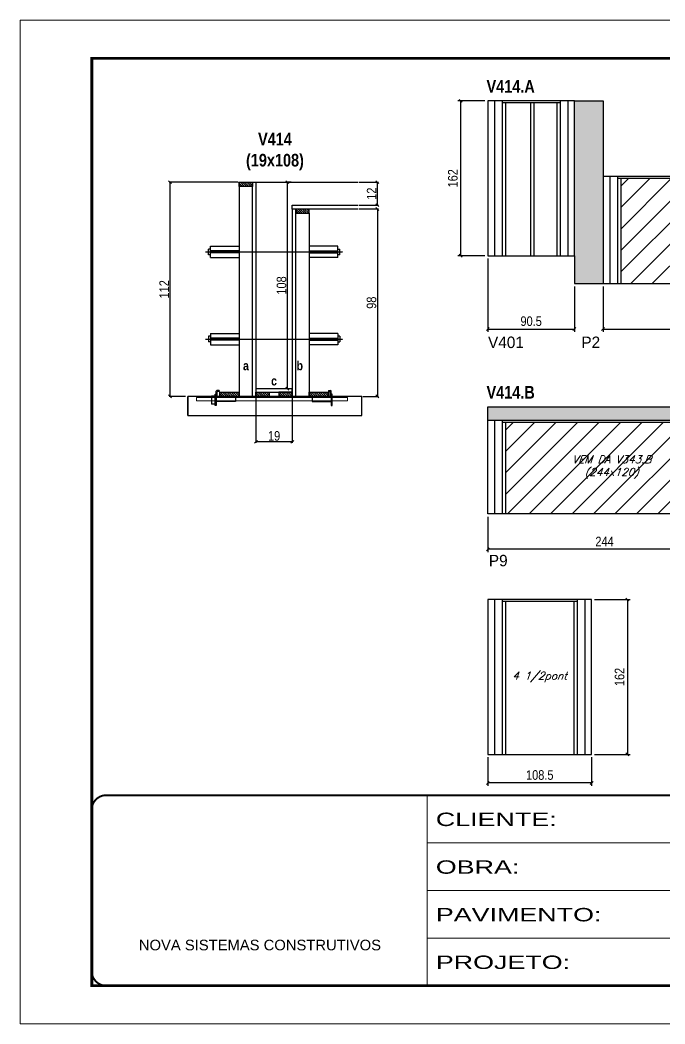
# Model space of a CAD drawing. Extents: x 13154 to 22413, y 1253 to 30260.
# Drawn here: x 13154 to 13829, y 23076 to 24126 of the extents above; entities that cross this region are included whole.
import ezdxf

# ---------------------------------------------------------------- set-up
doc = ezdxf.new("R2010")
doc.units = 0
for name, pattern in [('CONTINUO', [0]), ('DASHED', [0.75, 0.5, -0.25]), ('HIDDEN', [0.375, 0.25, -0.125])]:
    doc.linetypes.add(name, pattern=pattern)
for name, color, linetype in [('5', 5, 'Continuous'), ('barrote', 251, 'Continuous'), ('COTA', 241, 'Continuous'), ('detalhes', 4, 'Continuous'), ('NOMENCLATURA', 7, 'Continuous'), ('Painéis', 200, 'Continuous'), ('presilha', 1, 'Continuous'), ('SARR_2.2x10', 60, 'Continuous'), ('SARR_2.2x7', 40, 'Continuous'), ('SARR_3.5x7', 81, 'Continuous'), ('TENSOR', 3, 'Continuous'), ('texto', 7, 'Continuous')]:
    doc.layers.add(name, color=color, linetype=linetype)
for name, color, linetype, lineweight in [('CONCRETO', 251, 'Continuous', 25), ('Folhas', 255, 'Continuous', 9), ('Hachura', 251, 'Continuous', 9), ('SARRAFO DE PRESSAO', 251, 'DASHED', 9), ('SCO-___-LAJ', 2, 'Continuous', 0)]:
    doc.layers.add(name, color=color, linetype=linetype, lineweight=lineweight)
doc.styles.add('ARIAL', font='arial.ttf')
doc.styles.add('COTA TECNICA', font='techl___.ttf', dxfattribs={"height": 10})
doc.styles.add('COTA TECNICA 2X', font='techl___.ttf', dxfattribs={"height": 10})
doc.styles.add('Romans', font='romans.shx')
doc.styles.add('ROMAS860', font='ROMAS860.SHX')
doc.styles.add('TECNICA', font='techb___.ttf', dxfattribs={"height": 10})
doc.styles.add('Tecnologia', font='')
doc.styles.get('Tecnologia').set_extended_font_data('Forgotten Futurist')
doc.dimstyles.new('PAINEL', dxfattribs={"dimtxt": 10, "dimasz": 3, "dimexe": 3, "dimexo": 3, "dimgap": 3, "dimtad": 1, "dimdec": 1, "dimzin": 12, "dimdsep": 46, "dimtxsty": 'COTA TECNICA', "dimblk1": 'OBLIQUE', "dimblk2": 'OBLIQUE', "dimsah": 1, "dimcen": 0.9, "dimclrd": 4, "dimclre": 4, "dimclrt": 240, "dimadec": 1, "dimazin": 3, "dimtfac": 1, "dimtdec": 1, "dimtmove": 0, "dimatfit": 3, "dimfxl": 1, "dimtolj": 1, "dimtzin": 12, "dimarcsym": 0})
doc.dimstyles.new('SECAO', dxfattribs={"dimscale": 0.333333, "dimtxt": 5, "dimasz": 9, "dimexe": 3, "dimexo": 3, "dimgap": 3, "dimtad": 1, "dimdec": 1, "dimlfac": 0.5, "dimzin": 12, "dimdsep": 46, "dimtxsty": 'COTA TECNICA 2X', "dimblk1": 'OBLIQUE', "dimblk2": 'OBLIQUE', "dimsah": 1, "dimcen": 0.9, "dimclrd": 4, "dimclre": 4, "dimclrt": 240, "dimadec": 1, "dimazin": 3, "dimtfac": 1, "dimtdec": 1, "dimtmove": 0, "dimatfit": 3, "dimfxl": 1, "dimtolj": 1, "dimtzin": 12, "dimarcsym": 0})
pattern_1 = [(135, (46636.5241, -99779.4912), (-1.122532015, -1.122532015), [])]

# ---------------------------------------------------------------- blocks, each defined once
blk = doc.blocks.new('9999999999')
at = {"color": 30, "linetype": 'CONTINUO'}
for p, q in [((98564.6, 34230.2), (98564.6, 34429.4)), ((98564.6, 34379.6), (99584, 34379.6)), ((98564.6, 34329.8), (99488, 34329.8)), ((98564.6, 34280), (99488, 34280))]:
    blk.add_line(p, q, dxfattribs=at)
at = {"color": 30, "linetype": 'CONTINUO', "const_width": 2}
blk.add_lwpolyline([(99584, 34230.2), (99584, 34414.4, 0.414214), (99569, 34429.4), (98229, 34429.4, 0.414214), (98214, 34414.4), (98214, 34245.2, 0.414214), (98229, 34230.2), (99584, 34230.2)], format="xyb", dxfattribs=at)
at = {"layer": 'Folhas'}
blk.add_lwpolyline([(98139, 34190.2), (99624, 34190.2), (99624, 35240.2), (98139, 35240.2)], close=True, dxfattribs=at)
at = {"layer": 'Folhas', "color": 30, "const_width": 3}
blk.add_lwpolyline([(98214, 34230.2), (99584, 34230.2), (99584, 35200.2), (98214, 35200.2)], close=True, dxfattribs=at)
at = {"color": 7, "linetype": 'Continuous', "ltscale": 5, "style": 'ARIAL'}
blk.add_text('NOVA SISTEMAS CONSTRUTIVOS', height=11.059, dxfattribs=at).set_placement((98263.2, 34267.2))
at = {"layer": 'Folhas', "color": 7, "style": 'Tecnologia', "width": 1.5}
for s, p in [('CLIENTE:', (98573.7, 34397.2)), ('OBRA:', (98573.7, 34347.3)), ('PAVIMENTO:', (98573.7, 34297.5)), ('PROJETO:', (98573.7, 34247.7))]:
    blk.add_text(s, height=14, dxfattribs=at).set_placement(p)
blk = doc.blocks.new('_Oblique')
at = {"color": 0, "linetype": 'ByBlock', "lineweight": -2}
blk.add_line((-0.5, -0.5), (0.5, 0.5), dxfattribs=at)
blk = doc.blocks.new('*D1590')
at = {"layer": 'COTA', "color": 4, "lineweight": -2, "transparency": 16777216}
for p, q in [((13401, 23731.7), (13401, 23684.2)), ((13439, 23731.7), (13439, 23684.2)), ((13439, 23685.2), (13401, 23685.2))]:
    blk.add_line(p, q, dxfattribs=at)
at = {"layer": 'Defpoints', "color": 0, "transparency": 16777216}
for p in [(13401, 23732.7), (13439, 23732.7), (13401, 23685.2)]:
    blk.add_point(p, dxfattribs=at)
at = {"layer": 'COTA', "color": 4, "lineweight": -2, "transparency": 16777216, "xscale": 3, "yscale": 3, "zscale": 3, "rotation": 180}
blk.add_blockref('_Oblique', (13401, 23685.2), dxfattribs=at)
at = {"layer": 'COTA', "color": 4, "lineweight": -2, "transparency": 16777216, "xscale": 3, "yscale": 3, "zscale": 3}
blk.add_blockref('_Oblique', (13439, 23685.2), dxfattribs=at)
at = {"layer": 'COTA', "color": 240, "transparency": 16777216, "insert": (13420, 23691.3), "char_height": 10, "attachment_point": 5, "style": 'COTA TECNICA 2X'}
blk.add_mtext('\\A1;19', dxfattribs=at)
blk = doc.blocks.new('PRESILHA METÁLICA 1')
at = {"layer": 'presilha'}
for p, q in [((7.5, 10.6), (7.5, 19.9)), ((12, 21), (8.6, 21)), ((9, 11.6), (9, 18.9)), ((12, 19.5), (9.6, 19.5)), ((12, 21), (12, 19.5)), ((0, 13), (6, 13)), ((0, 13), (0, 0)), ((6, 0), (0, 0)), ((6, 15.5), (7.5, 15.5)), ((6, -2.5), (6, 15.5)), ((6, 13), (6, 0)), ((7.5, 15.5), (7.5, -2.5)), ((37.5, 4.1), (7.5, 4.1)), ((37.5, 11), (9.6, 11)), ((37.5, 11), (37.5, 4.1)), ((7.5, -2.5), (6, -2.5))]:
    blk.add_line(p, q, dxfattribs=at)
for centre, radius, start, end in [((8.6, 19.9), 1.14, 90, 180), ((9.6, 18.9), 0.57, 90, 180), ((9.6, 11.6), 0.57, 180, 270)]:
    blk.add_arc(centre, radius, start, end, dxfattribs=at)
blk = doc.blocks.new('PRESILHA METÁLICA 2')
at = {"layer": 'presilha'}
for p, q in [((-5.2, 23.5), (-5.2, 22)), ((-5.2, 23.5), (-1.9, 23.5)), ((-5.2, 22), (-2.8, 22)), ((-2.2, 14.1), (-2.2, 21.4)), ((0.8, 18), (-0.8, 18)), ((-0.8, 18), (-0.8, 0)), ((-0.8, 14.6), (-0.8, 22.4)), ((0.8, 0), (0.8, 18)), ((-30.8, 13.5), (-30.8, 6.6)), ((-30.8, 13.5), (-2.8, 13.5)), ((-30.8, 6.6), (-0.8, 6.6)), ((-0.8, 0), (0.8, 0))]:
    blk.add_line(p, q, dxfattribs=at)
for centre, radius, start, end in [((-2.8, 21.4), 0.57, 0, 90), ((-1.9, 22.4), 1.14, 0, 90), ((-2.8, 14.1), 0.57, 270, 0)]:
    blk.add_arc(centre, radius, start, end, dxfattribs=at)
blk = doc.blocks.new('*D1591')
at = {"layer": 'COTA', "color": 4, "lineweight": -2, "transparency": 16777216}
for p, q in [((13508.7, 23928.7), (13529, 23928.7)), ((13528, 23928.7), (13528, 23732.7)), ((13512.8, 23732.7), (13529, 23732.7))]:
    blk.add_line(p, q, dxfattribs=at)
at = {"layer": 'Defpoints', "color": 0, "transparency": 16777216}
for p in [(13507.7, 23928.7), (13511.8, 23732.7), (13528, 23732.7)]:
    blk.add_point(p, dxfattribs=at)
at = {"layer": 'COTA', "color": 4, "lineweight": -2, "transparency": 16777216, "xscale": 3, "yscale": 3, "zscale": 3}
for p, rotation in [((13528, 23928.7), 90), ((13528, 23732.7), 270)]:
    blk.add_blockref('_Oblique', p, dxfattribs=dict(at, rotation=rotation))
at = {"layer": 'COTA', "color": 240, "transparency": 16777216, "insert": (13521.9, 23830.7), "char_height": 10, "attachment_point": 5, "rotation": 90, "style": 'COTA TECNICA 2X'}
blk.add_mtext('\\A1;98', dxfattribs=at)
blk = doc.blocks.new('*D1592')
at = {"layer": 'COTA', "color": 4, "lineweight": -2, "transparency": 16777216}
for p, q in [((13508.7, 23956.7), (13529, 23956.7)), ((13528, 23932.7), (13528, 23956.7)), ((13508.7, 23932.7), (13529, 23932.7))]:
    blk.add_line(p, q, dxfattribs=at)
at = {"layer": 'Defpoints', "color": 0, "transparency": 16777216}
for p in [(13507.7, 23956.7), (13528, 23956.7), (13507.7, 23932.7)]:
    blk.add_point(p, dxfattribs=at)
at = {"layer": 'COTA', "color": 4, "lineweight": -2, "transparency": 16777216, "xscale": 3, "yscale": 3, "zscale": 3}
for p, rotation in [((13528, 23956.7), 90), ((13528, 23932.7), 270)]:
    blk.add_blockref('_Oblique', p, dxfattribs=dict(at, rotation=rotation))
at = {"layer": 'COTA', "color": 240, "transparency": 16777216, "insert": (13522, 23944.7), "char_height": 10, "attachment_point": 5, "rotation": 90, "style": 'COTA TECNICA 2X'}
blk.add_mtext('\\A1;12', dxfattribs=at)
blk = doc.blocks.new('*D1593')
at = {"layer": 'COTA', "color": 4, "lineweight": -2, "transparency": 16777216}
for p, q in [((13382.4, 23956.7), (13310.1, 23956.7)), ((13311.1, 23956.7), (13311.1, 23732.7)), ((13327.2, 23732.7), (13310.1, 23732.7))]:
    blk.add_line(p, q, dxfattribs=at)
at = {"layer": 'Defpoints', "color": 0, "transparency": 16777216}
for p in [(13383.4, 23956.7), (13311.1, 23732.7), (13328.2, 23732.7)]:
    blk.add_point(p, dxfattribs=at)
at = {"layer": 'COTA', "color": 4, "lineweight": -2, "transparency": 16777216, "xscale": 3, "yscale": 3, "zscale": 3}
for p, rotation in [((13311.1, 23956.7), 90), ((13311.1, 23732.7), 270)]:
    blk.add_blockref('_Oblique', p, dxfattribs=dict(at, rotation=rotation))
at = {"layer": 'COTA', "color": 240, "transparency": 16777216, "insert": (13305, 23844.7), "char_height": 10, "attachment_point": 5, "rotation": 90, "style": 'COTA TECNICA 2X'}
blk.add_mtext('\\A1;112', dxfattribs=at)
blk = doc.blocks.new('*D1594')
at = {"layer": 'COTA', "color": 4, "lineweight": -2, "transparency": 16777216}
for p, q in [((13438, 23956.7), (13432.9, 23956.7)), ((13433.9, 23740.7), (13433.9, 23956.7)), ((13438, 23740.7), (13432.9, 23740.7))]:
    blk.add_line(p, q, dxfattribs=at)
at = {"layer": 'Defpoints', "color": 0, "transparency": 16777216}
for p in [(13433.9, 23956.7), (13439, 23956.7), (13439, 23740.7)]:
    blk.add_point(p, dxfattribs=at)
at = {"layer": 'COTA', "color": 4, "lineweight": -2, "transparency": 16777216, "xscale": 3, "yscale": 3, "zscale": 3}
for p, rotation in [((13433.9, 23956.7), 90), ((13433.9, 23740.7), 270)]:
    blk.add_blockref('_Oblique', p, dxfattribs=dict(at, rotation=rotation))
at = {"layer": 'COTA', "color": 240, "transparency": 16777216, "insert": (13427.8, 23848.7), "char_height": 10, "attachment_point": 5, "rotation": 90, "style": 'COTA TECNICA 2X'}
blk.add_mtext('\\A1;108', dxfattribs=at)
blk = doc.blocks.new('*D1595')
at = {"layer": 'COTA', "color": 4, "lineweight": -2, "transparency": 16777216}
for p, q in [((13643.5, 23876.8), (13643.5, 23800.1)), ((13734, 23847.8), (13734, 23800.1)), ((13643.5, 23803.1), (13734, 23803.1))]:
    blk.add_line(p, q, dxfattribs=at)
at = {"layer": 'Defpoints', "color": 0, "transparency": 16777216}
for p in [(13643.5, 23879.8), (13734, 23850.8), (13734, 23803.1)]:
    blk.add_point(p, dxfattribs=at)
at = {"layer": 'COTA', "color": 4, "lineweight": -2, "transparency": 16777216, "xscale": 3, "yscale": 3, "zscale": 3, "rotation": 180}
blk.add_blockref('_Oblique', (13643.5, 23803.1), dxfattribs=at)
at = {"layer": 'COTA', "color": 4, "lineweight": -2, "transparency": 16777216, "xscale": 3, "yscale": 3, "zscale": 3}
blk.add_blockref('_Oblique', (13734, 23803.1), dxfattribs=at)
at = {"layer": 'COTA', "color": 240, "transparency": 16777216, "insert": (13688.8, 23811.3), "char_height": 10, "attachment_point": 5, "style": 'COTA TECNICA'}
blk.add_mtext('\\A1;90.5', dxfattribs=at)
blk = doc.blocks.new('*D1596')
at = {"layer": 'COTA', "color": 4, "lineweight": -2, "transparency": 16777216}
for p, q in [((13640.5, 24041.8), (13612, 24041.8)), ((13615, 24041.8), (13615, 23879.8)), ((13640.5, 23879.8), (13612, 23879.8))]:
    blk.add_line(p, q, dxfattribs=at)
at = {"layer": 'Defpoints', "color": 0, "transparency": 16777216}
for p in [(13643.5, 24041.8), (13615, 23879.8), (13643.5, 23879.8)]:
    blk.add_point(p, dxfattribs=at)
at = {"layer": 'COTA', "color": 4, "lineweight": -2, "transparency": 16777216, "xscale": 3, "yscale": 3, "zscale": 3}
for p, rotation in [((13615, 24041.8), 90), ((13615, 23879.8), 270)]:
    blk.add_blockref('_Oblique', p, dxfattribs=dict(at, rotation=rotation))
at = {"layer": 'COTA', "color": 240, "transparency": 16777216, "insert": (13606.9, 23960.8), "char_height": 10, "attachment_point": 5, "rotation": 90, "style": 'COTA TECNICA'}
blk.add_mtext('\\A1;162', dxfattribs=at)
blk = doc.blocks.new('*D1597')
at = {"layer": 'COTA', "color": 4, "linetype": 'ByBlock', "lineweight": -2, "transparency": 16777216}
for p, q in [((13764, 23847.8), (13764, 23800.1)), ((13998, 23847.8), (13998, 23800.1)), ((13764, 23803.1), (13998, 23803.1))]:
    blk.add_line(p, q, dxfattribs=at)
at = {"layer": 'Defpoints', "color": 0, "linetype": 'ByBlock', "transparency": 16777216}
for p in [(13764, 23850.8), (13998, 23850.8), (13998, 23803.1)]:
    blk.add_point(p, dxfattribs=at)
at = {"layer": 'COTA', "color": 4, "linetype": 'ByBlock', "lineweight": -2, "transparency": 16777216, "xscale": 3, "yscale": 3, "zscale": 3, "rotation": 180}
blk.add_blockref('_Oblique', (13764, 23803.1), dxfattribs=at)
at = {"layer": 'COTA', "color": 4, "linetype": 'ByBlock', "lineweight": -2, "transparency": 16777216, "xscale": 3, "yscale": 3, "zscale": 3}
blk.add_blockref('_Oblique', (13998, 23803.1), dxfattribs=at)
at = {"layer": 'COTA', "color": 240, "linetype": 'ByBlock', "transparency": 16777216, "insert": (13881, 23811.4), "char_height": 10, "attachment_point": 5, "style": 'COTA TECNICA'}
blk.add_mtext('\\A1;234', dxfattribs=at)
blk = doc.blocks.new('*D1609')
at = {"layer": 'COTA', "color": 4, "linetype": 'ByBlock', "lineweight": -2, "transparency": 16777216}
for p, q in [((13643.5, 23606.8), (13643.5, 23569.8)), ((13887.5, 23606.8), (13887.5, 23569.8)), ((13887.5, 23572.8), (13643.5, 23572.8))]:
    blk.add_line(p, q, dxfattribs=at)
at = {"layer": 'Defpoints', "color": 0, "linetype": 'ByBlock', "transparency": 16777216}
for p in [(13643.5, 23609.8), (13887.5, 23609.8), (13643.5, 23572.8)]:
    blk.add_point(p, dxfattribs=at)
at = {"layer": 'COTA', "color": 4, "linetype": 'ByBlock', "lineweight": -2, "transparency": 16777216, "xscale": 3, "yscale": 3, "zscale": 3, "rotation": 180}
blk.add_blockref('_Oblique', (13643.5, 23572.8), dxfattribs=at)
at = {"layer": 'COTA', "color": 4, "linetype": 'ByBlock', "lineweight": -2, "transparency": 16777216, "xscale": 3, "yscale": 3, "zscale": 3}
blk.add_blockref('_Oblique', (13887.5, 23572.8), dxfattribs=at)
at = {"layer": 'COTA', "color": 240, "linetype": 'ByBlock', "transparency": 16777216, "insert": (13765.5, 23580.9), "char_height": 10, "attachment_point": 5, "style": 'COTA TECNICA'}
blk.add_mtext('\\A1;244', dxfattribs=at)
blk = doc.blocks.new('*D1614')
at = {"layer": 'COTA', "color": 4, "lineweight": -2, "transparency": 16777216}
for p, q in [((13755, 23520.2), (13792.4, 23520.2)), ((13789.4, 23520.2), (13789.4, 23358.2)), ((13755, 23358.2), (13792.4, 23358.2))]:
    blk.add_line(p, q, dxfattribs=at)
at = {"layer": 'Defpoints', "color": 0, "transparency": 16777216}
for p in [(13752, 23520.2), (13752, 23358.2), (13789.4, 23358.2)]:
    blk.add_point(p, dxfattribs=at)
at = {"layer": 'COTA', "color": 4, "lineweight": -2, "transparency": 16777216, "xscale": 3, "yscale": 3, "zscale": 3}
for p, rotation in [((13789.4, 23520.2), 90), ((13789.4, 23358.2), 270)]:
    blk.add_blockref('_Oblique', p, dxfattribs=dict(at, rotation=rotation))
at = {"layer": 'COTA', "color": 240, "transparency": 16777216, "insert": (13781.3, 23439.2), "char_height": 10, "attachment_point": 5, "rotation": 90, "style": 'COTA TECNICA'}
blk.add_mtext('\\A1;162', dxfattribs=at)
blk = doc.blocks.new('*D1615')
at = {"layer": 'COTA', "color": 4, "lineweight": -2, "transparency": 16777216}
for p, q in [((13643.5, 23355.2), (13643.5, 23325.4)), ((13752, 23355.2), (13752, 23325.4)), ((13752, 23328.4), (13643.5, 23328.4))]:
    blk.add_line(p, q, dxfattribs=at)
at = {"layer": 'Defpoints', "color": 0, "transparency": 16777216}
for p in [(13643.5, 23358.2), (13752, 23358.2), (13643.5, 23328.4)]:
    blk.add_point(p, dxfattribs=at)
at = {"layer": 'COTA', "color": 4, "lineweight": -2, "transparency": 16777216, "xscale": 3, "yscale": 3, "zscale": 3, "rotation": 180}
blk.add_blockref('_Oblique', (13643.5, 23328.4), dxfattribs=at)
at = {"layer": 'COTA', "color": 4, "lineweight": -2, "transparency": 16777216, "xscale": 3, "yscale": 3, "zscale": 3}
blk.add_blockref('_Oblique', (13752, 23328.4), dxfattribs=at)
at = {"layer": 'COTA', "color": 240, "transparency": 16777216, "insert": (13697.8, 23336.6), "char_height": 10, "attachment_point": 5, "style": 'COTA TECNICA'}
blk.add_mtext('\\A1;108.5', dxfattribs=at)

msp = doc.modelspace()

# ---------------------------------------------------------------- hatches: boundary and pattern name
at = {"layer": 'COTA'}
h = msp.add_hatch(dxfattribs=at)
h.set_pattern_fill('AR-CONC', color=256, scale=0.03)
h.set_pattern_definition([(50, (-24.0336, 36.03), (5.4655401, -0.4781726), [0.5715, -6.2865]), (355, (-24.0336, 36.03), (-1.0573026, 5.7317054), [0.4572, -5.0292175]), (100.451445, (-23.578, 35.99), (4.4082374, 5.2535326), [0.4857003, -5.3427073]), (46.1842, (-24.0336, 37.554), (8.1323712, -1.2612698), [0.85725, -9.42975]), (96.635558, (-23.356, 37.449), (7.122124, 7.4227837), [0.7285507, -8.0140682]), (351.18415, (-24.034, 37.554), (7.122124, 7.4227837), [0.685799, -7.543792]), (21, (-23.2716, 37.173), (4.54843174, -3.06795595), [0.5715, -6.2865]), (326, (-23.2716, 37.173), (1.8540609, 5.525639), [0.4572, -5.0292]), (71.451445, (-22.8925, 36.917), (6.4024926, 2.4576831), [0.4857003, -5.3426981]), (37.5, (-24.0336, 36.0299), (0.0926581, 2.53665117), [0, -4.96824, 0, -5.1054, 0, -5.04825]), (7.5, (-24.0336, 36.0299), (2.00458988, 3.00541724), [0, -2.91084, 0, -4.85394, 0, -1.92405]), (327.5, (-25.7328, 36.0299), (4.06771786, -0.17186232), [0, -1.905, 0, -5.9436, 0, -7.8867]), (317.5, (-26.495, 36.03), (4.44387544, 0.76279473), [0, -2.4765, 0, -3.94716, 0, -5.6007])])
h.paths.add_polyline_path([(13734.02, 23879.8), (13734.02, 23850.8), (13764.02, 23850.8), (13764.02, 23962.8), (13764.02, 24041.8), (13734.02, 24041.8)])
h = msp.add_hatch(dxfattribs=at)
h.set_pattern_fill('AR-CONC', color=256, scale=0.03)
h.set_pattern_definition([(50, (-24.0336, 60.0498), (5.4655401, -0.4781726), [0.5715, -6.2865]), (355, (-24.0336, 60.05), (-1.0573026, 5.7317054), [0.4572, -5.0292175]), (100.451445, (-23.578, 60.01), (4.4082374, 5.2535326), [0.4857003, -5.3427073]), (46.1842, (-24.0336, 61.574), (8.1323712, -1.2612698), [0.85725, -9.42975]), (96.635558, (-23.356, 61.469), (7.122124, 7.4227837), [0.7285507, -8.0140682]), (351.18415, (-24.034, 61.574), (7.122124, 7.4227837), [0.685799, -7.543792]), (21, (-23.2716, 61.1928), (4.54843174, -3.06795595), [0.5715, -6.2865]), (326, (-23.2716, 61.193), (1.8540609, 5.525639), [0.4572, -5.0292]), (71.451445, (-22.8925, 60.937), (6.4024926, 2.4576831), [0.4857003, -5.3426981]), (37.5, (-24.0336, 60.0498), (0.0926581, 2.53665117), [0, -4.96824, 0, -5.1054, 0, -5.04825]), (7.5, (-24.0336, 60.0498), (2.00458988, 3.00541724), [0, -2.91084, 0, -4.85394, 0, -1.92405]), (327.5, (-25.7328, 60.0498), (4.06771786, -0.17186232), [0, -1.905, 0, -5.9436, 0, -7.8867]), (317.5, (-26.495, 60.0498), (4.44387544, 0.76279473), [0, -2.4765, 0, -3.94716, 0, -5.6007])])
h.paths.add_polyline_path([(14343.52, 23638.83), (14361.52, 23638.83), (14361.52, 23721.83), (13643.52, 23721.83), (13643.52, 23707.83), (14343.52, 23707.83)])
at = {"layer": 'Hachura', "linetype": 'ByBlock'}
h = msp.add_hatch(dxfattribs=at)
h.set_pattern_fill('ANSI31', color=256, scale=5)
h.paths.add_polyline_path([(13976.52, 23850.8), (13976.52, 23960.6), (13782.52, 23960.6), (13782.52, 23850.8)])
h.paths.add_polyline_path([(14206.52, 23850.8), (14206.52, 23960.6), (14001.52, 23960.6), (14001.52, 23850.8)])
h.paths.add_polyline_path([(14425.52, 23850.8), (14425.52, 23960.6), (14231.52, 23960.6), (14231.52, 23850.8)])
h.paths.add_polyline_path([(14340.02, 23609.83), (14340.02, 23705.63), (14135.02, 23705.63), (14135.02, 23609.83)])
h.paths.add_polyline_path([(14128.02, 23705.63), (13891.02, 23705.63), (13891.02, 23609.83), (14128.02, 23609.83)])
h.paths.add_polyline_path([(13662.02, 23705.63), (13662.02, 23609.83), (13884.02, 23609.83), (13884.02, 23705.63)])
at = {"layer": 'SARR_2.2x10'}
h = msp.add_hatch(dxfattribs=at)
h.set_pattern_fill('ANSI31', color=256, scale=0.5, angle=90)
h.set_pattern_definition([(135, (46556.9241, -99779.4912), (-1.122532015, -1.122532015), [])])
h.paths.add_polyline_path([(13363.39, 23737.08), (13363.39, 23732.68), (13383.39, 23732.68), (13383.39, 23737.08)])
h = msp.add_hatch(dxfattribs=at)
h.set_pattern_fill('ANSI31', color=256, scale=0.5, angle=90)
h.set_pattern_definition([(135, (46650.1241, -99779.4912), (-1.122532015, -1.122532015), [])])
h.paths.add_polyline_path([(13456.59, 23737.08), (13456.59, 23732.68), (13476.59, 23732.68), (13476.59, 23737.08)])
at = {"layer": 'SARR_2.2x7'}
h = msp.add_hatch(dxfattribs=at)
h.set_pattern_fill('ANSI31', color=256, scale=0.5, angle=90)
h.set_pattern_definition([(135, (46550.9241, -99559.8912), (-1.122532015, -1.122532015), [])])
h.paths.add_polyline_path([(13397.39, 23956.68), (13397.39, 23952.28), (13383.39, 23952.28), (13383.39, 23956.68)])
h = msp.add_hatch(dxfattribs=at)
h.set_pattern_fill('ANSI31', color=256, scale=0.5, angle=90)
h.set_pattern_definition([(135, (46570.9241, -99587.8912), (-1.122532015, -1.122532015), [])])
h.paths.add_polyline_path([(13442.59, 23928.68), (13442.59, 23924.28), (13456.59, 23924.28), (13456.59, 23928.68)])
h = msp.add_hatch(dxfattribs=at)
h.set_pattern_fill('ANSI31', color=256, scale=0.5, angle=90)
h.set_pattern_definition(pattern_1)
h.paths.add_polyline_path([(13414.99, 23732.68), (13414.99, 23737.08), (13400.99, 23737.08), (13400.99, 23732.68)])
h = msp.add_hatch(dxfattribs=at)
h.set_pattern_fill('ANSI31', color=256, scale=0.5, angle=90)
h.set_pattern_definition(pattern_1)
h.paths.add_polyline_path([(13424.99, 23737.08), (13424.99, 23732.68), (13438.99, 23732.68), (13438.99, 23737.08)])

# ---------------------------------------------------------------- linework, layer by layer
at = {"ltscale": 3}
for p, q in [((13353.39, 23877.83), (13353.39, 23889.83)), ((13353.39, 23889.83), (13383.39, 23889.83)), ((13486.59, 23889.83), (13456.59, 23889.83)), ((13486.59, 23877.83), (13486.59, 23889.83)), ((13351.39, 23880.83), (13351.39, 23886.83)), ((13353.39, 23886.83), (13351.39, 23886.83)), ((13353.39, 23880.83), (13351.39, 23880.83)), ((13383.39, 23884.83), (13353.39, 23884.83)), ((13383.39, 23882.83), (13353.39, 23882.83)), ((13353.39, 23877.83), (13383.39, 23877.83)), ((13456.59, 23884.83), (13486.59, 23884.83)), ((13456.59, 23882.83), (13486.59, 23882.83)), ((13486.59, 23877.83), (13456.59, 23877.83)), ((13486.59, 23886.83), (13488.59, 23886.83)), ((13488.59, 23880.83), (13486.59, 23880.83)), ((13488.59, 23880.83), (13488.59, 23886.83)), ((13351.39, 23795.6), (13351.39, 23789.6)), ((13353.39, 23795.6), (13351.39, 23795.6)), ((13353.39, 23798.6), (13353.39, 23786.6)), ((13353.39, 23798.6), (13383.39, 23798.6)), ((13383.39, 23793.6), (13353.39, 23793.6)), ((13486.59, 23798.6), (13456.59, 23798.6)), ((13456.59, 23793.6), (13486.59, 23793.6)), ((13486.59, 23798.6), (13486.59, 23786.6)), ((13488.59, 23795.6), (13486.59, 23795.6)), ((13488.59, 23795.6), (13488.59, 23789.6)), ((13353.39, 23789.6), (13351.39, 23789.6)), ((13383.39, 23791.6), (13353.39, 23791.6)), ((13353.39, 23786.6), (13383.39, 23786.6)), ((13456.59, 23791.6), (13486.59, 23791.6)), ((13486.59, 23786.6), (13456.59, 23786.6)), ((13486.59, 23789.6), (13488.59, 23789.6))]:
    msp.add_line(p, q, dxfattribs=at)
at = {"layer": 'barrote'}
msp.add_lwpolyline([(13329.93, 23712.68), (13511.85, 23712.68), (13511.85, 23732.68), (13329.93, 23732.68)], close=True, dxfattribs=at)
at = {"layer": 'CONCRETO', "linetype": 'Continuous'}
msp.add_line((13400.99, 23956.68), (13507.68, 23956.68), dxfattribs=at)
at = {"layer": 'COTA'}
for p, q in [((13734.02, 24041.8), (13764.02, 24041.8)), ((13764.02, 24041.8), (13764.02, 23962.8)), ((13734.02, 23879.8), (13734.02, 23850.8)), ((13734.02, 23850.8), (13764.02, 23850.8))]:
    msp.add_line(p, q, dxfattribs=at)
at = {"layer": 'COTA', "linetype": 'ByBlock'}
for p, q in [((13643.52, 23707.83), (13643.52, 23721.83)), ((13643.52, 23721.83), (14361.52, 23721.83))]:
    msp.add_line(p, q, dxfattribs=at)
at = {"layer": 'detalhes', "color": 250}
msp.add_line((13329.93, 23712.68), (13329.93, 23732.68), dxfattribs=at)
at = {"layer": 'Painéis', "linetype": 'Continuous'}
for p, q in [((13734.02, 24041.8), (13643.52, 24041.8)), ((13643.52, 24041.8), (13643.52, 23879.8)), ((13734.02, 23879.8), (13734.02, 24041.8)), ((13764.02, 23962.8), (13764.02, 23850.8)), ((13980.02, 23962.8), (13764.02, 23962.8)), ((13643.52, 23879.8), (13734.02, 23879.8)), ((13764.02, 23850.8), (13980.02, 23850.8)), ((13643.52, 23609.83), (13643.52, 23707.83)), ((13643.52, 23707.83), (14343.52, 23707.83)), ((14361.52, 23609.83), (13643.52, 23609.83)), ((13752.02, 23520.19), (13643.52, 23520.19)), ((13643.52, 23520.19), (13643.52, 23358.19)), ((13752.02, 23358.19), (13752.02, 23520.19)), ((13643.52, 23358.19), (13752.02, 23358.19))]:
    msp.add_line(p, q, dxfattribs=at)
for points in [[(13397.39, 23732.68), (13397.39, 23956.68), (13400.99, 23956.68), (13400.99, 23732.68)], [(13442.59, 23732.68), (13442.59, 23928.68), (13438.99, 23928.68), (13438.99, 23732.68)], [(13438.99, 23740.68), (13400.99, 23740.68), (13400.99, 23737.08), (13438.99, 23737.08)]]:
    msp.add_lwpolyline(points, close=True, dxfattribs=at)
at = {"layer": 'Painéis', "linetype": 'Continuous', "elevation": 0}
msp.add_lwpolyline([(13507.68, 23928.68), (13438.99, 23928.68), (13438.99, 23932.68), (13507.68, 23932.68)], dxfattribs=at)
at = {"layer": 'SARR_2.2x10'}
for points in [[(13363.39, 23737.08), (13383.39, 23737.08), (13383.39, 23732.68), (13363.39, 23732.68)], [(13456.59, 23737.08), (13476.59, 23737.08), (13476.59, 23732.68), (13456.59, 23732.68)]]:
    msp.add_lwpolyline(points, close=True, dxfattribs=at)
at = {"layer": 'SARR_2.2x7', "linetype": 'Continuous'}
for p, q in [((13650.52, 24041.8), (13650.52, 23879.8)), ((13719.02, 24039.6), (13658.52, 24039.6)), ((13727.02, 24041.8), (13727.02, 23879.8)), ((13771.02, 23962.8), (13771.02, 23850.8)), ((13980.02, 23960.6), (13779.02, 23960.6)), ((13650.52, 23707.83), (13650.52, 23609.83)), ((13658.52, 23705.63), (13887.52, 23705.63)), ((13650.52, 23520.19), (13650.52, 23358.19)), ((13745.02, 23520.19), (13745.02, 23358.19)), ((13737.02, 23517.99), (13658.52, 23517.99))]:
    msp.add_line(p, q, dxfattribs=at)
at = {"layer": 'SARR_2.2x7', "elevation": 0}
for points in [[(13383.39, 23956.68), (13397.39, 23956.68), (13397.39, 23952.28), (13383.39, 23952.28)], [(13456.59, 23928.68), (13442.59, 23928.68), (13442.59, 23924.28), (13456.59, 23924.28)]]:
    msp.add_lwpolyline(points, close=True, dxfattribs=at)
at = {"layer": 'SARR_2.2x7'}
for points in [[(13400.99, 23737.08), (13414.99, 23737.08), (13414.99, 23732.68), (13400.99, 23732.68)], [(13438.99, 23737.08), (13424.99, 23737.08), (13424.99, 23732.68), (13438.99, 23732.68)]]:
    msp.add_lwpolyline(points, close=True, dxfattribs=at)
at = {"layer": 'SARR_3.5x7'}
for p, q in [((13658.52, 24041.8), (13658.52, 23879.8)), ((13662.02, 24039.6), (13662.02, 23879.8)), ((13688.2, 24039.6), (13688.2, 23879.8)), ((13691.7, 24039.6), (13691.7, 23879.8)), ((13715.52, 24039.6), (13715.52, 23879.8)), ((13719.02, 24041.8), (13719.02, 23879.8)), ((13779.02, 23962.8), (13779.02, 23850.8)), ((13782.52, 23960.6), (13782.52, 23850.8)), ((13658.52, 23707.83), (13658.52, 23609.83)), ((13662.02, 23705.63), (13662.02, 23609.83)), ((13658.52, 23520.19), (13658.52, 23358.19)), ((13737.02, 23520.19), (13737.02, 23358.19)), ((13662.02, 23517.99), (13662.02, 23358.19)), ((13733.52, 23517.99), (13733.52, 23358.19))]:
    msp.add_line(p, q, dxfattribs=at)
for points in [[(13397.39, 23952.28), (13383.39, 23952.28), (13383.39, 23732.68), (13397.39, 23732.68)], [(13442.59, 23924.28), (13456.59, 23924.28), (13456.59, 23732.68), (13442.59, 23732.68)]]:
    msp.add_lwpolyline(points, close=True, dxfattribs=at)
at = {"layer": 'SCO-___-LAJ', "color": 1}
msp.add_lwpolyline([(13338.93, 23731.35), (13496.72, 23731.35), (13496.72, 23728.15), (13338.93, 23728.15)], close=True, dxfattribs=at)
at = {"layer": 'TENSOR', "linetype": 'HIDDEN', "ltscale": 0.5}
for p, q in [((13348.39, 23883.83), (13491.89, 23883.83)), ((13348.39, 23792.6), (13491.89, 23792.6))]:
    msp.add_line(p, q, dxfattribs=at)

# ---------------------------------------------------------------- block references
at = {"layer": 'presilha', "xscale": 0.6666666666666666, "yscale": 0.6666666666666666, "zscale": 0.6666666666666666}
for name, p in [('PRESILHA METÁLICA 1', (13354.52, 23724.71)), ('PRESILHA METÁLICA 2', (13480.26, 23723.05))]:
    msp.add_blockref(name, p, dxfattribs=at)
at = {"layer": 'SARRAFO DE PRESSAO', "color": 6, "linetype": 'ByBlock'}
msp.add_blockref('9999999999', (-84984.6, -11113.91), dxfattribs=at)

# ---------------------------------------------------------------- texts
at = {"layer": '5', "linetype": 'Continuous', "style": 'ROMAS860'}
for s, p in [('V401', (13643.7, 23783.25)), ('P2', (13741.3, 23783.25)), ('P9', (13644.56, 23554.94))]:
    msp.add_text(s, height=12, rotation=359.99996, dxfattribs=at).set_placement(p)
at = {"layer": 'detalhes', "style": 'TECNICA'}
for s, p in [('a', (13387.51, 23760.01)), ('b', (13443.49, 23760)), ('c', (13416.85, 23744.15))]:
    msp.add_text(s, height=9.6, dxfattribs=at).set_placement(p)
at = {"layer": 'NOMENCLATURA', "style": 'TECNICA'}
for s, p in [('V414.A', (13642.14, 24050.32)), ('V414.B', (13642.14, 23730.35))]:
    msp.add_text(s, height=13.2, dxfattribs=at).set_placement(p)
at = {"layer": 'NOMENCLATURA', "insert": (13420.89, 24008.37), "char_height": 13.2, "attachment_point": 2, "style": 'TECNICA'}
msp.add_mtext_dynamic_manual_height_columns('V414\\P(19x108)', width=300.2766, gutter_width=1, heights=[0], dxfattribs=at)
at = {"layer": 'texto', "color": 2, "char_height": 8, "attachment_point": 5, "style": 'Romans'}
for s, insert in [('{\\Q19;\\C256;VEM DA V343.B^J(244x120)}', (13773.02, 23658.83)), ('{\\Q19;\\C256;4 1/2pont}', (13697.77, 23439.19))]:
    msp.add_mtext(s, dxfattribs=dict(at, insert=insert))

# ---------------------------------------------------------------- dimensions: what is measured, and where the dimension line sits
at = {"layer": 'COTA'}
for base, p1, p2, dimstyle, picture, middle in [((13615.02, 23879.8), (13643.52, 24041.8), (13643.52, 23879.8), 'PAINEL', '*D1596', (13606.92, 23960.8)), ((13311.07, 23732.68, 0), (13383.39, 23956.68), (13328.17, 23732.68, 0), 'SECAO', '*D1593', (13305.01, 23844.68, 0)), ((13433.91, 23956.68), (13438.99, 23740.68), (13438.99, 23956.68), 'SECAO', '*D1594', (13427.79, 23848.68)), ((13528.03, 23956.68), (13507.68, 23932.68), (13507.68, 23956.68), 'SECAO', '*D1592', (13521.97, 23944.68)), ((13528.03, 23732.68, 0), (13507.68, 23928.68), (13511.8, 23732.68, 0), 'SECAO', '*D1591', (13521.93, 23830.68, 0)), ((13789.44, 23358.19), (13752.02, 23520.19), (13752.02, 23358.19), 'PAINEL', '*D1614', (13781.34, 23439.19))]:
    dim = msp.add_linear_dim(base=base, p1=p1, p2=p2, angle=90, dimstyle=dimstyle, dxfattribs=at)
    dim.commit()
    dim.dimension.update_dxf_attribs({"geometry": picture, "text_midpoint": middle})
for base, p1, p2, picture, middle in [((13734.02, 23803.15), (13643.52, 23879.8), (13734.02, 23850.8), '*D1595', (13688.77, 23811.29)), ((13643.52, 23328.42), (13752.02, 23358.19), (13643.52, 23358.19), '*D1615', (13697.77, 23336.55))]:
    dim = msp.add_linear_dim(base=base, p1=p1, p2=p2, dimstyle='PAINEL', dxfattribs=at)
    dim.commit()
    dim.dimension.update_dxf_attribs({"geometry": picture, "text_midpoint": middle})
at = {"layer": 'COTA', "linetype": 'ByBlock'}
dim = msp.add_linear_dim(base=(13998.02, 23803.15), p1=(13764.02, 23850.8), p2=(13998.02, 23850.8), dimstyle='PAINEL', dxfattribs=at)
dim.commit()
dim.dimension.update_dxf_attribs({"geometry": '*D1597', "text_midpoint": (13881.02, 23811.37)})
at = {"layer": 'COTA'}
dim = msp.add_linear_dim(base=(13400.99, 23685.21), p1=(13438.99, 23732.68), p2=(13400.99, 23732.68), angle=180, dimstyle='SECAO', dxfattribs=at)
dim.commit()
dim.dimension.update_dxf_attribs({"geometry": '*D1590', "text_midpoint": (13419.99, 23685.21), "dimtype": 160})
at = {"layer": 'COTA', "linetype": 'ByBlock'}
dim = msp.add_linear_dim(base=(13643.52, 23572.84), p1=(13887.52, 23609.83), p2=(13643.52, 23609.83), angle=180, dimstyle='PAINEL', dxfattribs=at)
dim.commit()
dim.dimension.update_dxf_attribs({"geometry": '*D1609', "text_midpoint": (13765.52, 23580.91)})

doc.saveas('drawing.dxf')
